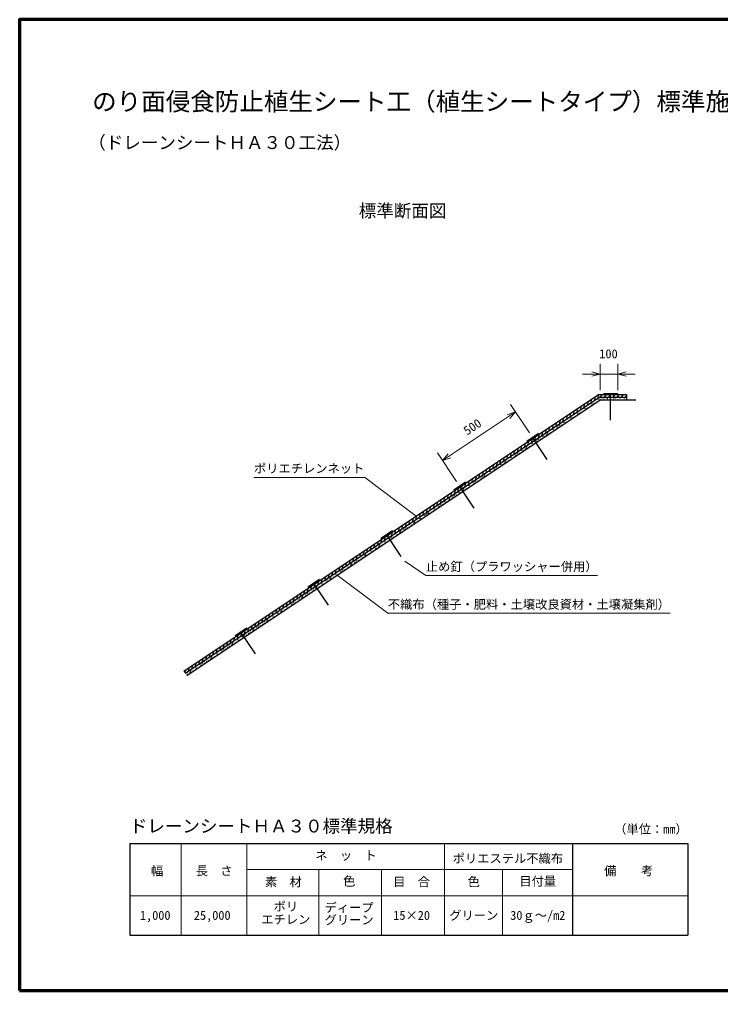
# Model space of a CAD drawing. Units: millimetres, scale not verified. Extents: x 200 to 8200, y 200 to 5825.
# Drawn here: x 200 to 4200, y 200 to 5740 of the extents above; entities that cross this region are included whole.
import ezdxf
from ezdxf.enums import TextEntityAlignment as Align

# ---------------------------------------------------------------- set-up
doc = ezdxf.new("R2010")
doc.units = ezdxf.units.MM
doc.header["$LTSCALE"] = 20
for name, color, linetype in [('C-MTR', 5, 'Continuous'), ('C-MTR-TXT', 5, 'Continuous'), ('C-TTL-TXT', 7, 'Continuous')]:
    doc.layers.add(name, color=color, linetype=linetype)
for name, color, linetype, lineweight in [('C-MTR-FRAM', 5, 'Continuous', 25), ('C-MTR-LINE', 5, 'Continuous', 13), ('C-STR', 7, 'Continuous', 25), ('C-STR-DIM', 1, 'Continuous', 13), ('C-STR-HTXT', 1, 'Continuous', 13), ('C-TTL', 2, 'Continuous', 70)]:
    doc.layers.add(name, color=color, linetype=linetype, lineweight=lineweight)
doc.styles.add('ＭＳ ゴシック', font='')
doc.styles.get('ＭＳ ゴシック').set_extended_font_data('MS Gothic')

msp = doc.modelspace()

# ---------------------------------------------------------------- linework, layer by layer
at = {"layer": 'C-MTR-FRAM'}
for p, q in [((830.44, 1039.91), (830.44, 516.91)), ((830.44, 1039.91), (4012.97, 1039.91)), ((3354.64, 1039.91), (3354.64, 516.91)), ((4012.97, 1039.91), (4012.97, 516.91)), ((830.44, 516.91), (4012.97, 516.91))]:
    msp.add_line(p, q, dxfattribs=at)
at = {"layer": 'C-MTR-LINE'}
for p, q in [((1122.14, 1039.91), (1122.14, 516.91)), ((1498.06, 1039.91), (1498.06, 516.91)), ((2624.32, 1039.91), (2624.32, 516.91)), ((1498.06, 889.91), (3354.64, 889.91)), ((1908.13, 889.91), (1908.13, 516.91)), ((2265.31, 889.91), (2265.31, 516.91)), ((2955.41, 889.91), (2955.41, 516.91)), ((830.44, 739.91), (4012.97, 739.91))]:
    msp.add_line(p, q, dxfattribs=at)
at = {"layer": 'C-STR'}
for p, q in [((3612.97, 3604.79), (3532.97, 3604.79)), ((3572.97, 3454.79), (3572.97, 3604.79)), ((1137.75, 2022.37), (3503.89, 3599.79)), ((1146.07, 2009.88), (3508.43, 3584.79)), ((1154.39, 1997.4), (3512.97, 3569.79)), ((3442.14, 3558.62), (3439.99, 3539.16)), ((3462.11, 3571.93), (3459.96, 3552.47)), ((3482.08, 3585.25), (3479.93, 3565.78)), ((3502.05, 3598.56), (3499.9, 3579.1)), ((3503.89, 3599.79), (3563.44, 3599.79)), ((3508.43, 3584.79), (3563.44, 3584.79)), ((3523.74, 3599.79), (3511.15, 3584.79)), ((3512.97, 3569.79), (3717.15, 3569.79)), ((3547.74, 3599.79), (3535.15, 3584.79)), ((3555.8, 3599.79), (3662.97, 3599.79)), ((3572.97, 3599.79), (3560.39, 3584.79)), ((3560.39, 3584.79), (3662.97, 3584.79)), ((3596.97, 3599.79), (3584.39, 3584.79)), ((3620.97, 3599.79), (3608.39, 3584.79)), ((3627.8, 3599.79), (3642.48, 3599.79)), ((3644.97, 3599.79), (3632.39, 3584.79)), ((3662.97, 3592.63), (3656.39, 3584.79)), ((3662.97, 3599.79), (3662.97, 3569.79)), ((3342.3, 3492.06), (3340.14, 3472.59)), ((3362.27, 3505.37), (3360.11, 3485.91)), ((3382.23, 3518.68), (3380.08, 3499.22)), ((3402.2, 3532), (3400.05, 3512.53)), ((3422.17, 3545.31), (3420.02, 3525.85)), ((3262.42, 3438.81), (3260.27, 3419.34)), ((3282.39, 3452.12), (3280.24, 3432.66)), ((3302.36, 3465.43), (3300.21, 3445.97)), ((3322.33, 3478.74), (3320.18, 3459.28)), ((3182.54, 3385.56), (3180.39, 3366.09)), ((3202.51, 3398.87), (3200.36, 3379.41)), ((3222.48, 3412.18), (3220.33, 3392.72)), ((3242.45, 3425.49), (3240.3, 3406.03)), ((3160.74, 3377.03), (3094.17, 3332.65)), ((3102.67, 3332.3), (3100.51, 3312.84)), ((3122.64, 3345.62), (3120.48, 3326.15)), ((3210.66, 3230.03), (3127.45, 3354.84)), ((3142.6, 3358.93), (3140.45, 3339.47)), ((3162.57, 3372.24), (3160.42, 3352.78)), ((3022.79, 3279.05), (3020.64, 3259.59)), ((3042.76, 3292.37), (3040.61, 3272.9)), ((3062.73, 3305.68), (3060.58, 3286.22)), ((3082.7, 3318.99), (3080.54, 3299.53)), ((2942.91, 3225.8), (2940.76, 3206.34)), ((2962.88, 3239.11), (2960.73, 3219.65)), ((2982.85, 3252.43), (2980.7, 3232.96)), ((3002.82, 3265.74), (3000.67, 3246.28)), ((2843.07, 3159.24), (2840.91, 3139.78)), ((2863.04, 3172.55), (2860.88, 3153.09)), ((2883, 3185.86), (2880.85, 3166.4)), ((2902.97, 3199.18), (2900.82, 3179.71)), ((2922.94, 3212.49), (2920.79, 3193.03)), ((2763.19, 3105.99), (2761.04, 3086.52)), ((2783.16, 3119.3), (2781.01, 3099.84)), ((2803.13, 3132.61), (2800.98, 3113.15)), ((2823.1, 3145.93), (2820.94, 3126.46)), ((2744.71, 3099.68), (2678.15, 3055.3)), ((2683.31, 3052.74), (2681.16, 3033.27)), ((2703.28, 3066.05), (2701.13, 3046.59)), ((2794.63, 2952.68), (2711.43, 3077.49)), ((2723.25, 3079.36), (2721.1, 3059.9)), ((2743.22, 3092.67), (2741.07, 3073.21)), ((2603.44, 2999.48), (2601.28, 2980.02)), ((2623.4, 3012.8), (2621.25, 2993.33)), ((2643.37, 3026.11), (2641.22, 3006.65)), ((2663.34, 3039.42), (2661.19, 3019.96)), ((2523.56, 2946.23), (2521.41, 2926.77)), ((2543.53, 2959.55), (2541.38, 2940.08)), ((2563.5, 2972.86), (2561.34, 2953.4)), ((2583.47, 2986.17), (2581.31, 2966.71)), ((2443.68, 2892.98), (2441.53, 2873.52)), ((2463.65, 2906.3), (2461.5, 2886.83)), ((2483.62, 2919.61), (2481.47, 2900.15)), ((2503.59, 2932.92), (2501.44, 2913.46)), ((2343.84, 2826.42), (2341.68, 2806.96)), ((2363.8, 2839.73), (2361.65, 2820.27)), ((2383.77, 2853.04), (2381.62, 2833.58)), ((2403.74, 2866.36), (2401.59, 2846.89)), ((2423.71, 2879.67), (2421.56, 2860.21)), ((2263.96, 2773.17), (2261.81, 2753.7)), ((2328.69, 2822.33), (2262.12, 2777.95)), ((2283.93, 2786.48), (2281.78, 2767.02)), ((2378.61, 2675.33), (2295.4, 2800.14)), ((2303.9, 2799.79), (2301.74, 2780.33)), ((2323.87, 2813.11), (2321.71, 2793.64)), ((2184.08, 2719.92), (2181.93, 2700.45)), ((2204.05, 2733.23), (2201.9, 2713.77)), ((2224.02, 2746.54), (2221.87, 2727.08)), ((2243.99, 2759.85), (2241.84, 2740.39)), ((2104.2, 2666.67), (2102.05, 2647.2)), ((2124.17, 2679.98), (2122.02, 2660.52)), ((2144.14, 2693.29), (2141.99, 2673.83)), ((2164.11, 2706.6), (2161.96, 2687.14)), ((2024.33, 2613.41), (2022.18, 2593.95)), ((2044.3, 2626.73), (2042.14, 2607.26)), ((2064.27, 2640.04), (2062.11, 2620.58)), ((2084.24, 2653.35), (2082.08, 2633.89)), ((1944.45, 2560.16), (1942.3, 2540.7)), ((1964.42, 2573.48), (1962.27, 2554.01)), ((1984.39, 2586.79), (1982.24, 2567.33)), ((2004.36, 2600.1), (2002.21, 2580.64)), ((1844.6, 2493.6), (1842.45, 2474.14)), ((1912.66, 2544.98), (1846.1, 2500.6)), ((1864.57, 2506.91), (1862.42, 2487.45)), ((1962.58, 2397.98), (1879.38, 2522.79)), ((1884.54, 2520.22), (1882.39, 2500.76)), ((1904.51, 2533.54), (1902.36, 2514.07)), ((1924.48, 2546.85), (1922.33, 2527.39)), ((1764.73, 2440.35), (1762.58, 2420.89)), ((1784.7, 2453.66), (1782.55, 2434.2)), ((1804.67, 2466.97), (1802.51, 2447.51)), ((1824.64, 2480.29), (1822.48, 2460.82)), ((1684.85, 2387.1), (1682.7, 2367.63)), ((1704.82, 2400.41), (1702.67, 2380.95)), ((1724.79, 2413.72), (1722.64, 2394.26)), ((1744.76, 2427.03), (1742.61, 2407.57)), ((1604.97, 2333.85), (1602.82, 2314.38)), ((1624.94, 2347.16), (1622.79, 2327.7)), ((1644.91, 2360.47), (1642.76, 2341.01)), ((1664.88, 2373.78), (1662.73, 2354.32)), ((1525.1, 2280.59), (1522.95, 2261.13)), ((1545.07, 2293.91), (1542.91, 2274.44)), ((1565.04, 2307.22), (1562.88, 2287.76)), ((1585, 2320.53), (1582.85, 2301.07)), ((1496.64, 2267.63), (1430.07, 2223.25)), ((1445.22, 2227.34), (1443.07, 2207.88)), ((1465.19, 2240.66), (1463.04, 2221.19)), ((1546.56, 2120.63), (1463.35, 2245.44)), ((1485.16, 2253.97), (1483.01, 2234.51)), ((1505.13, 2267.28), (1502.98, 2247.82)), ((1345.37, 2160.78), (1343.22, 2141.32)), ((1365.34, 2174.09), (1363.19, 2154.63)), ((1385.31, 2187.4), (1383.16, 2167.94)), ((1405.28, 2200.72), (1403.13, 2181.26)), ((1425.25, 2214.03), (1423.1, 2194.57)), ((1265.5, 2107.53), (1263.35, 2088.07)), ((1285.47, 2120.84), (1283.31, 2101.38)), ((1305.44, 2134.15), (1303.28, 2114.69)), ((1325.41, 2147.47), (1323.25, 2128)), ((1185.62, 2054.28), (1183.47, 2034.81)), ((1205.59, 2067.59), (1203.44, 2048.13)), ((1225.56, 2080.9), (1223.41, 2061.44)), ((1245.53, 2094.22), (1243.38, 2074.75)), ((1145.68, 2027.65), (1144.05, 2012.92)), ((1165.65, 2040.96), (1163.5, 2021.5))]:
    msp.add_line(p, q, dxfattribs=at)
for centre in [(3459.98, 3550.31), (3464.03, 3545.97), (3472.15, 3547.26), (3476.44, 3558.16), (3483.18, 3555.09), (3493.64, 3569.63), (3499.92, 3576.94), (3503.1, 3566.52), (3503.97, 3572.59), (3512.09, 3573.88), (3516.38, 3584.79), (3523.12, 3581.72), (3524.69, 3580.38), (3534.93, 3577.12), (3552.02, 3580.38), (3555.93, 3574.09), (3567.57, 3575.07), (3588.3, 3573.69), (3597.92, 3580.38), (3608.16, 3577.12), (3625.25, 3580.38), (3629.16, 3574.09), (3649.25, 3580.38), (3653.16, 3574.09), (3660.06, 3575.07), (3380.1, 3497.06), (3384.15, 3492.72), (3392.27, 3494.01), (3396.57, 3504.91), (3403.31, 3501.84), (3413.76, 3516.37), (3420.04, 3523.69), (3423.22, 3513.27), (3424.09, 3519.34), (3432.21, 3520.63), (3436.5, 3531.53), (3443.25, 3528.47), (3453.7, 3543), (3463.16, 3539.9), (3293.95, 3436.5), (3300.23, 3443.81), (3304.28, 3439.47), (3312.39, 3440.75), (3316.69, 3451.66), (3322.97, 3458.97), (3323.43, 3448.59), (3333.89, 3463.12), (3340.17, 3470.43), (3343.35, 3460.02), (3344.22, 3466.09), (3352.33, 3467.38), (3356.63, 3478.28), (3363.37, 3475.22), (3373.83, 3489.75), (3383.29, 3486.65), (3211.88, 3382.72), (3222.3, 3386.03), (3229.75, 3385.66), (3234.04, 3396.56), (3240.32, 3403.87), (3243.5, 3393.46), (3244.37, 3399.53), (3252.49, 3400.82), (3256.78, 3411.72), (3263.06, 3419.03), (3267.71, 3408.99), (3271.64, 3415.24), (3271.79, 3422.66), (3280.67, 3418.23), (3282.21, 3425.97), (3289.65, 3425.59), (3303.41, 3433.39), (3120.5, 3323.99), (3136.97, 3331.84), (3143.24, 3339.15), (3147.89, 3329.12), (3151.83, 3335.37), (3151.98, 3342.79), (3160.85, 3338.36), (3162.39, 3346.09), (3169.84, 3345.72), (3174.13, 3356.62), (3180.41, 3363.93), (3183.59, 3353.52), (3184.46, 3359.59), (3192.58, 3360.88), (3196.87, 3371.78), (3203.15, 3379.09), (3203.62, 3368.72), (3207.8, 3369.05), (3211.73, 3375.31), (3220.76, 3378.3), (3054.32, 3276.74), (3060.6, 3284.06), (3063.78, 3273.64), (3064.65, 3279.71), (3072.76, 3281), (3077.06, 3291.9), (3083.34, 3299.22), (3083.8, 3288.84), (3087.99, 3289.18), (3091.92, 3295.43), (3092.07, 3302.85), (3100.95, 3298.42), (3102.49, 3306.15), (3109.93, 3305.78), (3114.23, 3316.68), (3123.69, 3313.58), (3124.55, 3319.65), (3132.67, 3320.94), (2963.52, 3219.34), (2972.1, 3215.55), (2972.25, 3222.97), (2981.13, 3218.54), (2982.67, 3226.27), (2990.12, 3225.9), (2994.41, 3236.81), (3000.69, 3244.12), (3003.87, 3233.7), (3004.74, 3239.77), (3012.86, 3241.06), (3017.15, 3251.97), (3023.43, 3259.28), (3028.08, 3249.24), (3032.01, 3255.49), (3032.16, 3262.91), (3041.04, 3258.48), (3042.58, 3266.21), (3050.02, 3265.84), (2880.87, 3164.24), (2884.92, 3159.9), (2893.04, 3161.19), (2897.33, 3172.09), (2903.61, 3179.4), (2908.26, 3169.36), (2912.2, 3175.61), (2912.34, 3183.03), (2921.22, 3178.6), (2922.76, 3186.34), (2930.21, 3185.96), (2934.5, 3196.87), (2940.78, 3204.18), (2943.96, 3193.76), (2944.83, 3199.84), (2952.95, 3201.12), (2957.24, 3212.03), (2963.98, 3208.96), (2968.17, 3209.3), (2792.53, 3103.16), (2802.95, 3106.46), (2810.39, 3106.09), (2814.69, 3116.99), (2820.97, 3124.3), (2824.15, 3113.89), (2828.39, 3116.11), (2832.47, 3129.78), (2833.13, 3121.25), (2841.35, 3125.35), (2842.89, 3133.09), (2848.35, 3129.42), (2852.29, 3135.68), (2852.44, 3143.09), (2861.32, 3138.67), (2862.85, 3146.4), (2870.3, 3146.03), (2874.59, 3156.93), (2884.06, 3153.83), (2717.61, 3052.27), (2723.89, 3059.58), (2728.54, 3049.55), (2732.47, 3055.8), (2732.62, 3063.22), (2741.5, 3058.79), (2743.04, 3066.52), (2750.49, 3066.15), (2754.78, 3077.05), (2761.06, 3084.36), (2764.24, 3073.95), (2765.11, 3080.02), (2773.23, 3081.31), (2777.52, 3092.21), (2783.8, 3099.52), (2788.45, 3089.49), (2792.38, 3095.74), (2801.41, 3098.73), (2637.73, 2999.02), (2644.01, 3006.33), (2648.66, 2996.3), (2652.6, 3002.55), (2652.74, 3009.97), (2661.62, 3005.54), (2663.16, 3013.27), (2668.63, 3009.61), (2670.61, 3012.9), (2672.56, 3015.86), (2672.71, 3023.28), (2681.59, 3018.85), (2683.13, 3026.58), (2690.58, 3026.21), (2694.87, 3037.11), (2701.15, 3044.43), (2704.33, 3034.01), (2705.2, 3040.08), (2713.32, 3041.37), (2555.09, 2943.92), (2561.37, 2951.24), (2564.55, 2940.82), (2565.42, 2946.89), (2573.53, 2948.18), (2577.83, 2959.08), (2584.11, 2966.4), (2588.75, 2956.36), (2592.69, 2962.61), (2592.84, 2970.03), (2601.72, 2965.6), (2603.25, 2973.33), (2610.7, 2972.96), (2614.99, 2983.86), (2621.27, 2991.17), (2624.46, 2980.76), (2625.32, 2986.83), (2633.44, 2988.12), (2475.21, 2890.67), (2481.49, 2897.98), (2484.67, 2887.57), (2485.54, 2893.64), (2493.66, 2894.93), (2497.95, 2905.83), (2504.23, 2913.14), (2508.88, 2903.11), (2512.81, 2909.36), (2512.96, 2916.78), (2521.84, 2912.35), (2523.38, 2920.08), (2528.85, 2916.42), (2532.78, 2922.67), (2532.93, 2930.09), (2541.81, 2925.66), (2543.35, 2933.39), (2550.79, 2933.02), (2393, 2829.48), (2393.15, 2836.9), (2402.02, 2832.47), (2403.56, 2840.2), (2411.01, 2839.83), (2415.3, 2850.74), (2421.58, 2858.05), (2424.76, 2847.63), (2425.63, 2853.7), (2433.75, 2854.99), (2438.04, 2865.9), (2444.32, 2873.21), (2448.97, 2863.17), (2452.9, 2869.42), (2453.05, 2876.84), (2461.93, 2872.41), (2463.47, 2880.14), (2470.92, 2879.77), (2298.26, 2772.71), (2304.54, 2780.02), (2309.19, 2769.98), (2313.12, 2776.23), (2313.27, 2783.65), (2322.15, 2779.22), (2323.69, 2786.95), (2331.13, 2786.58), (2335.43, 2797.48), (2341.7, 2804.79), (2344.89, 2794.38), (2345.75, 2800.45), (2353.87, 2801.74), (2358.17, 2812.64), (2364.44, 2819.95), (2369.09, 2809.92), (2373.03, 2816.17), (2373.18, 2823.59), (2382.05, 2819.16), (2389.06, 2823.23), (2218.38, 2719.45), (2224.66, 2726.77), (2229.31, 2716.73), (2233.24, 2722.98), (2233.39, 2730.4), (2242.27, 2725.97), (2249.28, 2730.04), (2253.21, 2736.29), (2253.36, 2743.71), (2262.24, 2739.28), (2263.78, 2747.01), (2271.22, 2746.64), (2275.52, 2757.55), (2281.8, 2764.86), (2284.98, 2754.44), (2285.85, 2760.51), (2293.96, 2761.8), (2135.73, 2664.36), (2142.01, 2671.67), (2145.19, 2661.25), (2146.06, 2667.32), (2154.18, 2668.61), (2158.47, 2679.52), (2164.75, 2686.83), (2169.4, 2676.79), (2173.33, 2683.04), (2173.48, 2690.46), (2182.36, 2686.03), (2183.9, 2693.76), (2191.35, 2693.39), (2195.64, 2704.29), (2201.92, 2711.61), (2205.1, 2701.19), (2205.97, 2707.26), (2214.09, 2708.55), (2055.86, 2611.11), (2062.14, 2618.42), (2065.32, 2608), (2066.19, 2614.07), (2074.3, 2615.36), (2078.6, 2626.27), (2084.88, 2633.58), (2089.52, 2623.54), (2093.46, 2629.79), (2093.61, 2637.21), (2102.48, 2632.78), (2109.49, 2636.85), (2109.49, 2636.85), (2113.43, 2643.1), (2113.58, 2650.52), (2122.45, 2646.09), (2123.99, 2653.83), (2131.44, 2653.45), (1973.64, 2549.91), (1973.79, 2557.33), (1982.67, 2552.9), (1984.21, 2560.64), (1991.66, 2560.26), (1995.95, 2571.17), (2002.23, 2578.48), (2005.41, 2568.06), (2006.28, 2574.13), (2014.4, 2575.42), (2018.69, 2586.33), (2024.97, 2593.64), (2029.62, 2583.6), (2033.55, 2589.85), (2033.7, 2597.27), (2042.58, 2592.84), (2044.12, 2600.57), (2051.56, 2600.2), (1878.9, 2493.14), (1885.18, 2500.45), (1893.76, 2496.66), (1893.91, 2504.08), (1902.79, 2499.65), (1904.33, 2507.38), (1911.78, 2507.01), (1916.07, 2517.92), (1922.35, 2525.23), (1925.53, 2514.81), (1926.4, 2520.88), (1934.52, 2522.17), (1938.81, 2533.08), (1945.09, 2540.39), (1949.74, 2530.35), (1953.67, 2536.6), (1953.82, 2544.02), (1962.7, 2539.59), (1969.71, 2543.66), (1969.71, 2543.66), (1969.71, 2543.66), (1799.03, 2439.89), (1805.31, 2447.2), (1813.89, 2443.41), (1814.04, 2450.83), (1822.92, 2446.4), (1829.92, 2450.47), (1833.86, 2456.72), (1834.01, 2464.14), (1842.88, 2459.71), (1844.42, 2467.45), (1851.87, 2467.07), (1856.16, 2477.98), (1862.44, 2485.29), (1865.62, 2474.87), (1866.49, 2480.94), (1874.61, 2482.23), (1889.83, 2490.41), (1716.38, 2384.79), (1722.66, 2392.1), (1726.71, 2387.76), (1734.83, 2389.05), (1739.12, 2399.95), (1745.4, 2407.26), (1750.05, 2397.22), (1753.98, 2403.47), (1754.13, 2410.89), (1763.01, 2406.46), (1764.55, 2414.2), (1771.99, 2413.82), (1776.29, 2424.73), (1782.57, 2432.04), (1785.75, 2421.62), (1786.62, 2427.69), (1794.73, 2428.98), (1809.95, 2437.16), (1636.5, 2331.54), (1642.78, 2338.85), (1645.96, 2328.43), (1646.83, 2334.5), (1654.95, 2335.79), (1659.24, 2346.7), (1665.52, 2354.01), (1670.17, 2343.97), (1674.1, 2350.22), (1674.25, 2357.64), (1683.13, 2353.21), (1690.14, 2357.28), (1694.07, 2363.53), (1694.22, 2370.95), (1703.1, 2366.52), (1704.64, 2374.26), (1712.09, 2373.89), (1725.84, 2381.68), (1554.44, 2277.76), (1563.32, 2273.33), (1564.85, 2281.07), (1572.3, 2280.7), (1576.6, 2291.6), (1582.87, 2298.91), (1586.06, 2288.49), (1586.92, 2294.57), (1595.04, 2295.86), (1599.34, 2306.76), (1605.61, 2314.07), (1610.26, 2304.03), (1614.2, 2310.28), (1614.35, 2317.7), (1623.22, 2313.27), (1624.76, 2321.01), (1632.21, 2320.63), (1465.83, 2220.88), (1474.41, 2217.09), (1474.56, 2224.51), (1483.44, 2220.08), (1484.98, 2227.82), (1492.42, 2227.44), (1496.72, 2238.35), (1503, 2245.66), (1506.18, 2235.24), (1507.05, 2241.31), (1515.16, 2242.6), (1519.46, 2253.51), (1525.74, 2260.82), (1530.39, 2250.78), (1534.32, 2257.03), (1534.47, 2264.45), (1550.36, 2264.09), (1554.29, 2270.35), (1383.18, 2165.78), (1387.23, 2161.44), (1395.35, 2162.73), (1399.64, 2173.63), (1410.57, 2170.9), (1414.5, 2177.16), (1414.65, 2184.57), (1423.53, 2180.15), (1425.07, 2187.88), (1432.52, 2187.51), (1436.81, 2198.41), (1443.09, 2205.72), (1446.27, 2195.31), (1447.14, 2201.38), (1455.26, 2202.67), (1459.55, 2213.57), (1470.48, 2210.84), (1305.26, 2108), (1312.7, 2107.63), (1317, 2118.53), (1323.27, 2125.84), (1326.46, 2115.43), (1327.32, 2121.5), (1335.44, 2122.79), (1339.74, 2133.69), (1346.01, 2141), (1350.66, 2130.97), (1354.6, 2137.22), (1354.75, 2144.64), (1363.62, 2140.21), (1365.16, 2147.94), (1372.61, 2147.57), (1376.9, 2158.47), (1386.36, 2155.37), (1219.92, 2053.82), (1226.2, 2061.13), (1230.85, 2051.09), (1234.78, 2057.34), (1234.93, 2064.76), (1243.81, 2060.33), (1245.35, 2068.06), (1252.79, 2067.69), (1257.09, 2078.59), (1263.37, 2085.9), (1266.55, 2075.49), (1267.42, 2081.56), (1275.53, 2082.85), (1290.76, 2091.03), (1294.69, 2097.28), (1294.84, 2104.7), (1303.72, 2100.27), (1155.72, 2002.97), (1160.01, 2013.88), (1170.94, 2011.15), (1174.87, 2017.4), (1175.02, 2024.82), (1183.9, 2020.39), (1185.44, 2028.12), (1192.89, 2027.75), (1197.18, 2038.66), (1203.46, 2045.97), (1206.64, 2035.55), (1207.51, 2041.62), (1215.63, 2042.91)]:
    msp.add_circle(centre, 0.3, dxfattribs=at)
at = {"layer": 'C-STR-DIM'}
for p, q in [((3512.97, 3625.49), (3512.97, 3774.97)), ((3612.97, 3625.49), (3612.97, 3774.97)), ((3412.97, 3717.26), (3712.97, 3717.26)), ((3512.97, 3717.26), (3464.68, 3730.2)), ((3512.97, 3717.26), (3464.68, 3704.32)), ((3612.97, 3717.26), (3661.27, 3730.2)), ((3612.97, 3717.26), (3661.27, 3704.32)), ((2613.86, 3223.84), (3029.89, 3501.19)), ((3029.89, 3501.19), (2982.52, 3485.17)), ((3029.89, 3501.19), (2996.88, 3463.63)), ((3109.47, 3381.81), (3001.31, 3544.06)), ((3034.59, 3494.14), (3052.08, 3467.91)), ((2693.45, 3104.46), (2585.28, 3266.71)), ((2613.86, 3223.84), (2646.87, 3261.4)), ((2613.86, 3223.84), (2661.23, 3239.86))]:
    msp.add_line(p, q, dxfattribs=at)
at = {"layer": 'C-STR-HTXT'}
for p, q in [((1538.04, 3127.69), (2168.04, 3127.69)), ((2168.04, 3129.47), (2463.65, 2906.3)), ((2398.61, 2650.33), (2518.61, 2567.83)), ((2013.28, 2569.99), (2301.7, 2352.25)), ((2518.61, 2567.83), (3498.61, 2567.83)), ((2301.7, 2352.25), (3911.7, 2352.25))]:
    msp.add_line(p, q, dxfattribs=at)
at = {"layer": 'C-TTL'}
msp.add_lwpolyline([(200, 200), (8200, 200), (8200, 5740), (200, 5740)], close=True, dxfattribs=at)

# ---------------------------------------------------------------- texts
at = {"layer": 'C-MTR', "style": 'ＭＳ ゴシック'}
msp.add_text('ドレーンシートＨＡ３０標準規格', height=73.31, dxfattribs=at).set_placement((829.63, 1079.91), align=Align.BOTTOM_LEFT)
at = {"layer": 'C-MTR-TXT', "style": 'ＭＳ ゴシック'}
msp.add_text('（単位：mm）', height=51.32, dxfattribs=at).set_placement((3592.97, 1079.91), align=Align.BOTTOM_LEFT)
for s, p in [('ネ\u3000ッ\u3000ト', (2062.99, 929.91)), ('素\u3000材', (1705.88, 778.91)), ('色', (2081.12, 783.05)), ('目\u3000合', (2437.49, 779.91)), ('色', (2791.98, 779.91)), ('目付量', (3156.79, 783.05)), ('ポリ', (1720.08, 638.91)), ('エチレン', (1720.08, 564.91))]:
    msp.add_text(s, height=51.32, dxfattribs=at).set_placement(p, align=Align.BOTTOM_CENTER)
for s, p in [('ポリエステル不織布', (2986.61, 953.99)), ('幅', (985.61, 883.33)), ('長\u3000さ', (1310.73, 883.33)), ('備\u3000\u3000考', (3675.87, 883.33)), ('1,000', (974.81, 629.11)), ('25,000', (1299.93, 629.11)), ('15×20', (2437.49, 629.11)), ('グリーン', (2791.98, 629.11)), ('30ｇ～/m2', (3157.27, 629.11))]:
    msp.add_text(s, height=51.32, dxfattribs=at).set_placement(p, align=Align.MIDDLE_CENTER)
for s, p in [('ディープ', (1940.52, 699.11)), ('グリーン', (1940.52, 629.11))]:
    msp.add_text(s, height=51.32, dxfattribs=at).set_placement(p, align=Align.TOP_LEFT)
at = {"layer": 'C-STR-DIM', "color": 7, "style": 'ＭＳ ゴシック'}
msp.add_text('100', height=51.32, dxfattribs=at).set_placement((3508.19, 3791.3), align=Align.BOTTOM_LEFT)
msp.add_text('500', height=51.32, rotation=33.69, dxfattribs=at).set_placement((2763.25, 3352.59), align=Align.BOTTOM_LEFT)
at = {"layer": 'C-STR-HTXT', "color": 7, "style": 'ＭＳ ゴシック'}
for s, p in [('ポリエチレンネット', (1538.04, 3137.69)), ('止め釘（プラワッシャー併用）', (2518.61, 2577.83)), ('不織布（種子・肥料・土壌改良資材・土壌凝集剤）', (2301.7, 2362.25))]:
    msp.add_text(s, height=51.32, dxfattribs=at).set_placement(p, align=Align.BOTTOM_LEFT)
at = {"layer": 'C-TTL-TXT', "color": 3, "style": 'ＭＳ ゴシック'}
for s, height, p in [('のり面侵食防止植生シート工（植生シートタイプ）標準施工図', 102.6, (614.9, 5189.46)), ('（ドレーンシートＨＡ３０工法）', 73.31, (592.53, 4978.74))]:
    msp.add_text(s, height=height, dxfattribs=at).set_placement(p, align=Align.BOTTOM_LEFT)
at = {"layer": 'C-TTL-TXT', "style": 'ＭＳ ゴシック'}
msp.add_text('標準断面図', height=73.31, dxfattribs=at).set_placement((2135.91, 4590.06), align=Align.BOTTOM_LEFT)

doc.saveas('drawing.dxf')
